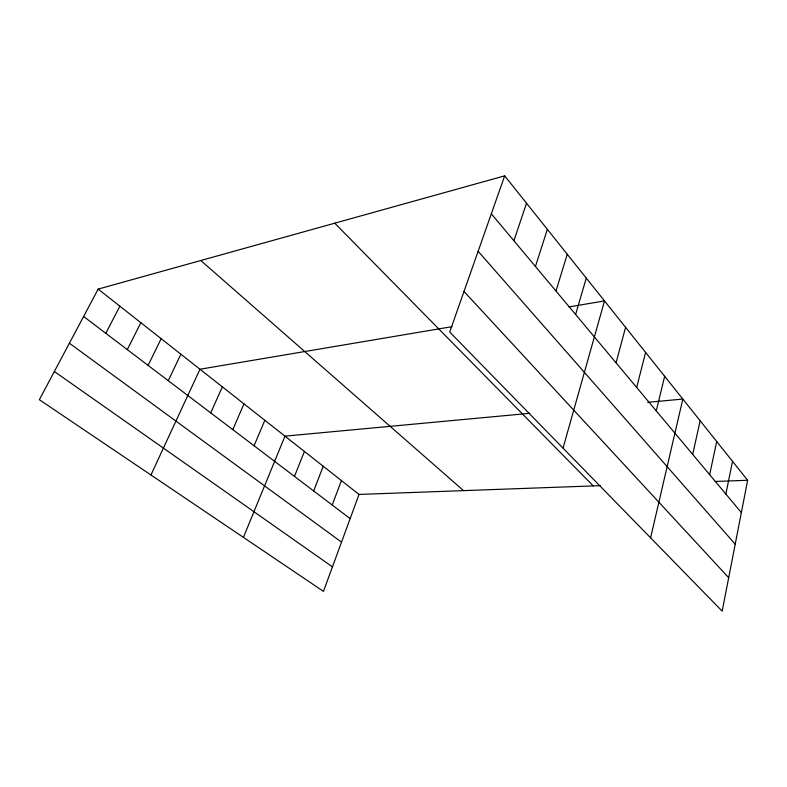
<?xml version="1.0" encoding="UTF-8"?>
<svg xmlns="http://www.w3.org/2000/svg" width="787" height="787" viewBox="0 0 787 787"><rect width="100%" height="100%" fill="white"/><g stroke="black" fill="none" stroke-linecap="round" stroke-linejoin="round"><path stroke-width="1.18" d="M747.65 480.277L722.171 611.155L449.721 332.035L504.674 175.845L747.65 480.277L715.265 481.457M725.86 494.049L732.52 461.32M709.658 474.679L716.701 441.497M692.688 454.404L700.155 420.77M650.603 537.826L682.831 399.058L647.701 402.334M656.26 410.873L664.661 376.304M636.663 387.46L645.606 352.419M616.064 362.837L625.576 327.323M563.039 448.128L604.505 300.919L569.05 306.91M575.602 314.485L586.285 278.106M555.976 291.033L567.26 254.26M535.435 266.488L547.358 229.322M513.911 240.763L526.513 203.213M600.324 485.648L359.02 494.433L323.467 591.381L39.35 399.698L98.168 289.104L504.674 175.845M332.203 505.018L341.42 480.582M313.659 490.95L323.231 466.258M294.476 476.401L304.421 451.453M243.419 537.373L284.973 436.146L529.799 413.323M254.073 445.757L264.835 420.297M232.785 429.613L243.99 403.888M210.7 412.87L222.377 386.879M150.947 474.984L199.977 369.241L451.925 326.684M168.27 380.682L180.872 354.209M148.113 365.404L161.168 338.695M127.307 349.625L140.843 322.7M105.822 333.324L119.85 306.173M54.342 371.503L332.458 566.856M69.384 343.221L341.528 542.125M83.609 316.482L350.146 518.623M98.168 289.104L359.02 494.433M200.803 260.517L463.553 490.626M334.75 223.193L593.231 485.904M463.996 291.465L728.683 577.688M478.132 251.289L735.206 544.181M491.334 213.779L741.364 512.573"/></g></svg>
